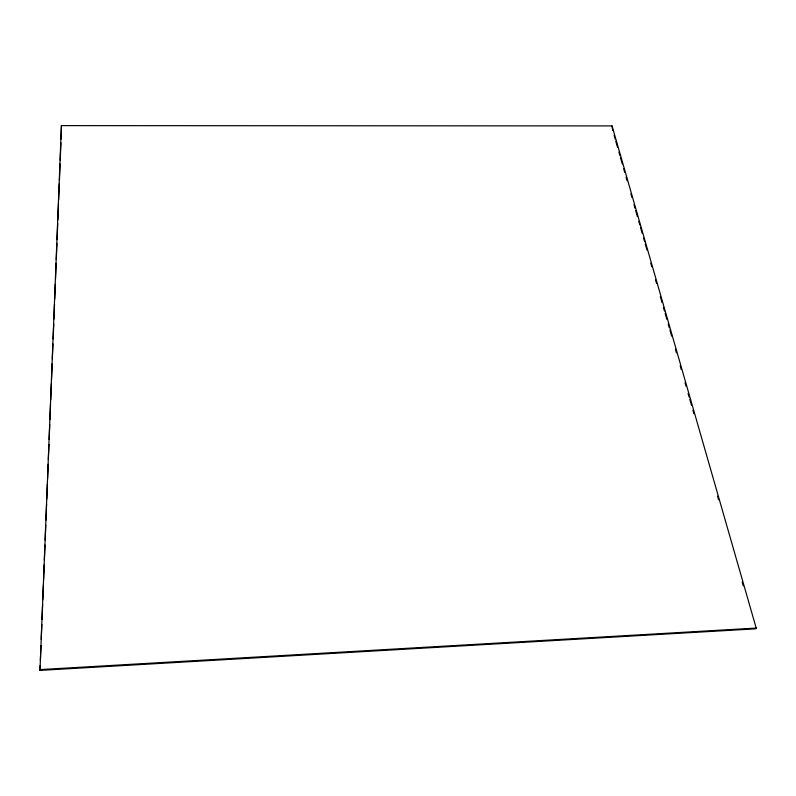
<?xml version="1.0" encoding="UTF-8"?>
<svg xmlns="http://www.w3.org/2000/svg" width="796" height="796" viewBox="0 0 796 796"><rect width="100%" height="100%" fill="white"/><g stroke="black" fill="none" stroke-linecap="round" stroke-linejoin="round"><path stroke-width="1.19" d="M39.989 670.381L61.431 125.619L612.054 125.917L756.2 628.074L755.583 628.83L39.989 670.381L40.188 665.416M40.387 660.451L40.974 645.556M41.223 639.347L41.81 624.452M42.009 619.487L42.606 604.592M42.795 599.627L43.392 584.732M43.581 579.767L44.178 564.871M44.377 559.906L44.964 545.011M45.163 540.046L45.75 525.151M45.949 520.186L46.586 504.047M46.785 499.082L47.372 484.187M47.571 479.222L48.168 464.327M48.357 459.362L48.954 444.466M49.153 439.501L49.74 424.606M49.939 419.641L50.526 404.746M50.725 399.781L51.362 383.642M51.511 379.921L52.148 363.782M52.347 358.817L52.934 343.922M53.133 338.957L53.73 324.062M53.919 319.096L54.516 304.201M54.715 299.236L55.302 284.341M55.501 279.376L56.138 263.237M56.287 259.516L56.924 243.377M57.073 239.656L57.71 223.517M57.859 219.796L58.506 203.657M58.645 199.935L59.292 183.796M59.441 180.065L60.078 163.936M60.227 160.205L60.914 142.832M61.063 139.111L61.431 125.619M612.054 125.917L612.721 130.514M39.8 669.615L756.2 628.074M614.094 135.29L615.119 138.882M615.805 141.27L617.517 147.24M618.89 152.026L619.915 155.608M620.601 157.996L622.313 163.976M623.686 168.752L624.711 172.334M626.084 177.12L627.109 180.702M630.88 193.846L631.905 197.438M633.964 204.602L634.989 208.184M635.676 210.582L637.387 216.552M638.76 221.338L639.785 224.92M640.472 227.308L642.183 233.288M643.556 238.064L644.581 241.646M645.267 244.034L646.979 250.014M650.75 263.158L651.775 266.74M655.546 279.884L656.571 283.475M660.342 296.619L662.053 302.589M663.426 307.375L664.451 310.957M665.138 313.345L666.849 319.325M668.222 324.101L669.247 327.683M669.933 330.081L671.645 336.051M675.416 349.195L676.441 352.787M680.212 365.931L681.237 369.513M685.008 382.657L686.033 386.239M688.092 393.413L689.117 396.995M689.804 399.383L691.515 405.363M692.888 410.139L693.913 413.731M717.554 496.177L718.579 499.769M742.22 582.224L743.245 585.806"/></g></svg>
